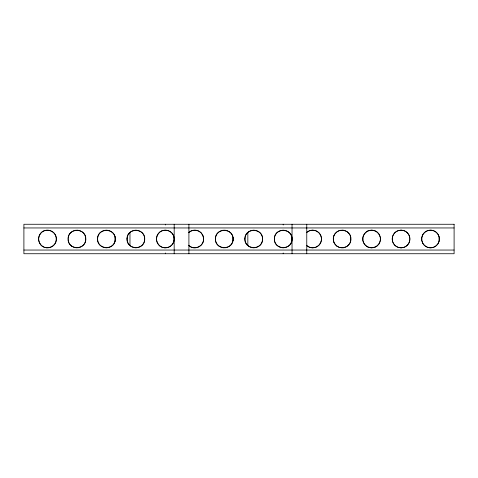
<?xml version="1.0" encoding="UTF-8"?>
<svg xmlns="http://www.w3.org/2000/svg" width="478" height="478" viewBox="0 0 478 478"><rect width="100%" height="100%" fill="white"/><g stroke="black" fill="none" stroke-linecap="round" stroke-linejoin="round"><path stroke-width="0.72" d="M68.115 238.45C68.258 227.426 86.321 227.994 85.777 239C86.321 250.006 68.258 250.574 68.115 239.55M156.527 238.271L156.527 239.729M321.473 239.729L321.473 238.271M333.321 238.271L333.321 239.729M409.885 239.55L409.526 241.545M156.545 238.086L157.119 235.744L158.385 233.539M321.455 239.914L320.881 242.256L319.615 244.461M380.345 240.279L380.345 237.721M421.781 237.721L421.781 240.279M333.411 237.536L333.847 235.917M362.91 237.357L362.91 240.643M421.841 237.357L422.713 234.871M380.243 240.828L379.413 243.129M350.697 241.187L350.697 236.813M439.091 241.187L439.091 236.813M363.029 236.813L364.29 234.029M173.801 241.545L174.177 239L173.801 236.455M392.599 236.455L392.223 239L392.599 241.545M439.043 241.366L438.153 243.469M350.595 241.545L350.201 242.609M173.747 241.725C171.972 248.184 162.532 250.006 158.511 244.622M392.653 236.275L393.436 234.531M409.413 241.904L408.69 243.469M333.913 235.744L334.313 234.871M350.117 242.782L349.759 243.469M39.847 234.531C38.234 237.219 38.234 240.781 39.847 243.469M334.409 234.698L335.18 233.539M379.317 243.302L378.905 243.971M422.803 234.698L423.58 233.539M39.949 234.357C44.042 226.787 56.792 230.462 56.314 239C56.792 247.538 44.042 251.213 39.949 243.643M349.657 243.643L346.974 246.397M438.051 243.643L437.836 243.971M393.645 234.19L394.971 232.589M408.481 243.81L407.609 244.945M378.791 244.139L377.005 245.991M364.523 233.7L366.751 231.603M437.603 244.3L435.368 246.397M158.511 233.378C162.532 227.994 171.972 229.816 173.747 236.275M319.489 244.622L317.506 246.397M335.305 233.378L337.092 231.734L339.272 230.635M423.705 233.378C426.364 230.014 431.568 229.147 435.171 231.477M407.459 245.1L407.148 245.411M306.577 232.589L307.82 231.603M395.133 232.439L396.22 231.603M406.987 245.561L405.906 246.397M376.819 246.128L375.612 246.875M308.017 231.477L309.804 230.635M366.949 231.477L367.576 231.125M346.777 246.523L343.21 247.771L339.511 247.443M396.417 231.477L398.204 230.635M435.171 246.523C431.568 248.853 426.364 247.986 423.705 244.622M317.105 246.642L315.522 247.365M405.505 246.642L403.922 247.365M367.803 231.017L371.597 230.163L375.391 231.017M375.391 246.983L371.597 247.837L367.803 246.983M310.049 230.557L312.666 230.163L315.283 230.557M339.511 230.557L343.21 230.229L346.777 231.477M315.283 247.443L312.666 247.837L310.049 247.443M398.443 230.557L401.06 230.163L403.677 230.557M403.677 247.443L401.06 247.837L398.443 247.443M23.9 227.952L306.768 227.952M306.966 227.952L454.1 227.952M23.9 250.048L306.768 250.048M306.966 250.048L454.1 250.048M403.922 230.635L405.505 231.358M398.204 247.365L396.417 246.523M315.522 230.635L317.105 231.358M339.272 247.365L337.092 246.266L335.305 244.622M309.804 247.365L308.017 246.523M375.612 231.125L376.819 231.872M367.576 246.875L366.949 246.523M435.368 231.603L437.603 233.7M405.906 231.603L406.987 232.439M396.22 246.397L395.133 245.561M346.974 231.603L349.657 234.357M366.751 246.397L364.523 244.3M317.506 231.603L319.489 233.378M307.82 246.397L306.577 245.411M377.005 232.009L378.791 233.862M407.148 232.589L407.459 232.9M394.971 245.411L393.645 243.81M407.609 233.055L408.481 234.19M423.58 244.461L422.803 243.302M335.18 244.461L334.409 243.302M319.615 233.539L320.881 235.744L321.455 238.086M158.385 244.461L157.119 242.256L156.545 239.914M437.836 234.029L438.051 234.357M378.905 234.029L379.317 234.698M364.29 243.971L363.029 241.187M438.153 234.531L439.043 236.634M408.69 234.531L409.413 236.096M393.436 243.469L392.653 241.725M349.759 234.531L350.117 235.218M422.713 243.129L421.841 240.643M379.413 234.871L380.243 237.172M334.313 243.129L333.913 242.256M350.201 235.391L350.595 236.455M333.847 242.083L333.411 240.464M409.526 236.455L409.885 238.45M306.768 224.266L306.768 253.734M292.04 224.266L292.04 253.734M283.197 224.266L283.197 225.007M283.197 252.993L283.197 253.734M247.837 232.368L247.837 245.632M233.109 237.524L233.109 240.476M188.906 224.266L188.906 253.734M174.177 224.266L174.177 253.734M165.334 224.266L165.334 225.007M165.334 252.993L165.334 253.734M129.974 232.368L129.974 245.632M115.246 236.789L115.246 241.211M307.091 232.135A8.837 8.837 0 0 1 319.125 232.971A8.837 8.837 0 0 1 319.125 245.029A8.837 8.837 0 0 1 307.091 245.865M97.566 238.815C96.801 250.155 115.539 250.55 115.24 239.185C116.005 227.845 97.273 227.45 97.566 238.815M127.034 238.815C126.27 250.155 145.001 250.55 144.709 239.185C145.473 227.845 126.736 227.45 127.034 238.815M203.64 239C204.034 246.534 193.632 250.908 188.553 245.256A8.837 8.837 0 0 0 201.053 245.25A8.837 8.837 0 0 0 201.053 232.75C197.796 229.326 191.809 229.326 188.553 232.744A8.837 8.837 0 0 1 201.053 232.75L202.947 235.564L203.64 239M215.429 238.815C214.664 250.155 233.401 250.55 233.103 239.185C233.867 227.845 215.136 227.45 215.429 238.815M244.897 238.815C244.133 250.155 262.864 250.55 262.571 239.185C263.336 227.845 244.599 227.45 244.897 238.815M274.36 238.815C273.595 250.155 292.333 250.55 292.034 239.185C292.799 227.845 274.067 227.45 274.36 238.815M454.1 224.266L23.9 224.266L23.9 253.734L454.1 253.734L454.1 224.266M42.381 246.23A8.837 8.837 0 0 0 56.279 239.795A8.837 8.837 0 0 0 43.761 230.976A8.837 8.837 0 0 0 42.381 246.23M71.849 246.23A8.837 8.837 0 0 0 85.741 239.795A8.837 8.837 0 0 0 73.224 230.976A8.837 8.837 0 0 0 71.849 246.23M101.981 246.654A8.837 8.837 0 0 0 115.246 239A8.837 8.837 0 0 0 101.981 231.346A8.837 8.837 0 0 0 101.981 246.654M131.45 246.654A8.837 8.837 0 0 0 144.709 239A8.837 8.837 0 0 0 131.45 231.346A8.837 8.837 0 0 0 131.45 246.654M160.244 246.23A8.837 8.837 0 0 0 174.141 239.795A8.837 8.837 0 0 0 161.624 230.976A8.837 8.837 0 0 0 160.244 246.23M219.175 246.23A8.837 8.837 0 0 0 233.073 239.795A8.837 8.837 0 0 0 220.555 230.976A8.837 8.837 0 0 0 219.175 246.23M249.313 246.654A8.837 8.837 0 0 0 262.571 239A8.837 8.837 0 0 0 249.313 231.346A8.837 8.837 0 0 0 249.313 246.654M278.782 246.654A8.837 8.837 0 0 0 292.04 239A8.837 8.837 0 0 0 278.782 231.346A8.837 8.837 0 0 0 278.782 246.654M337.038 246.23A8.837 8.837 0 0 0 350.936 239.795A8.837 8.837 0 0 0 338.418 230.976A8.837 8.837 0 0 0 337.038 246.23M366.507 246.23A8.837 8.837 0 0 0 380.398 239.795A8.837 8.837 0 0 0 367.881 230.976A8.837 8.837 0 0 0 366.507 246.23M396.644 246.654A8.837 8.837 0 0 0 409.903 239A8.837 8.837 0 0 0 396.644 231.346A8.837 8.837 0 0 0 396.644 246.654M425.438 246.23A8.837 8.837 0 0 0 439.33 239.795A8.837 8.837 0 0 0 426.812 230.976A8.837 8.837 0 0 0 425.438 246.23"/></g></svg>
